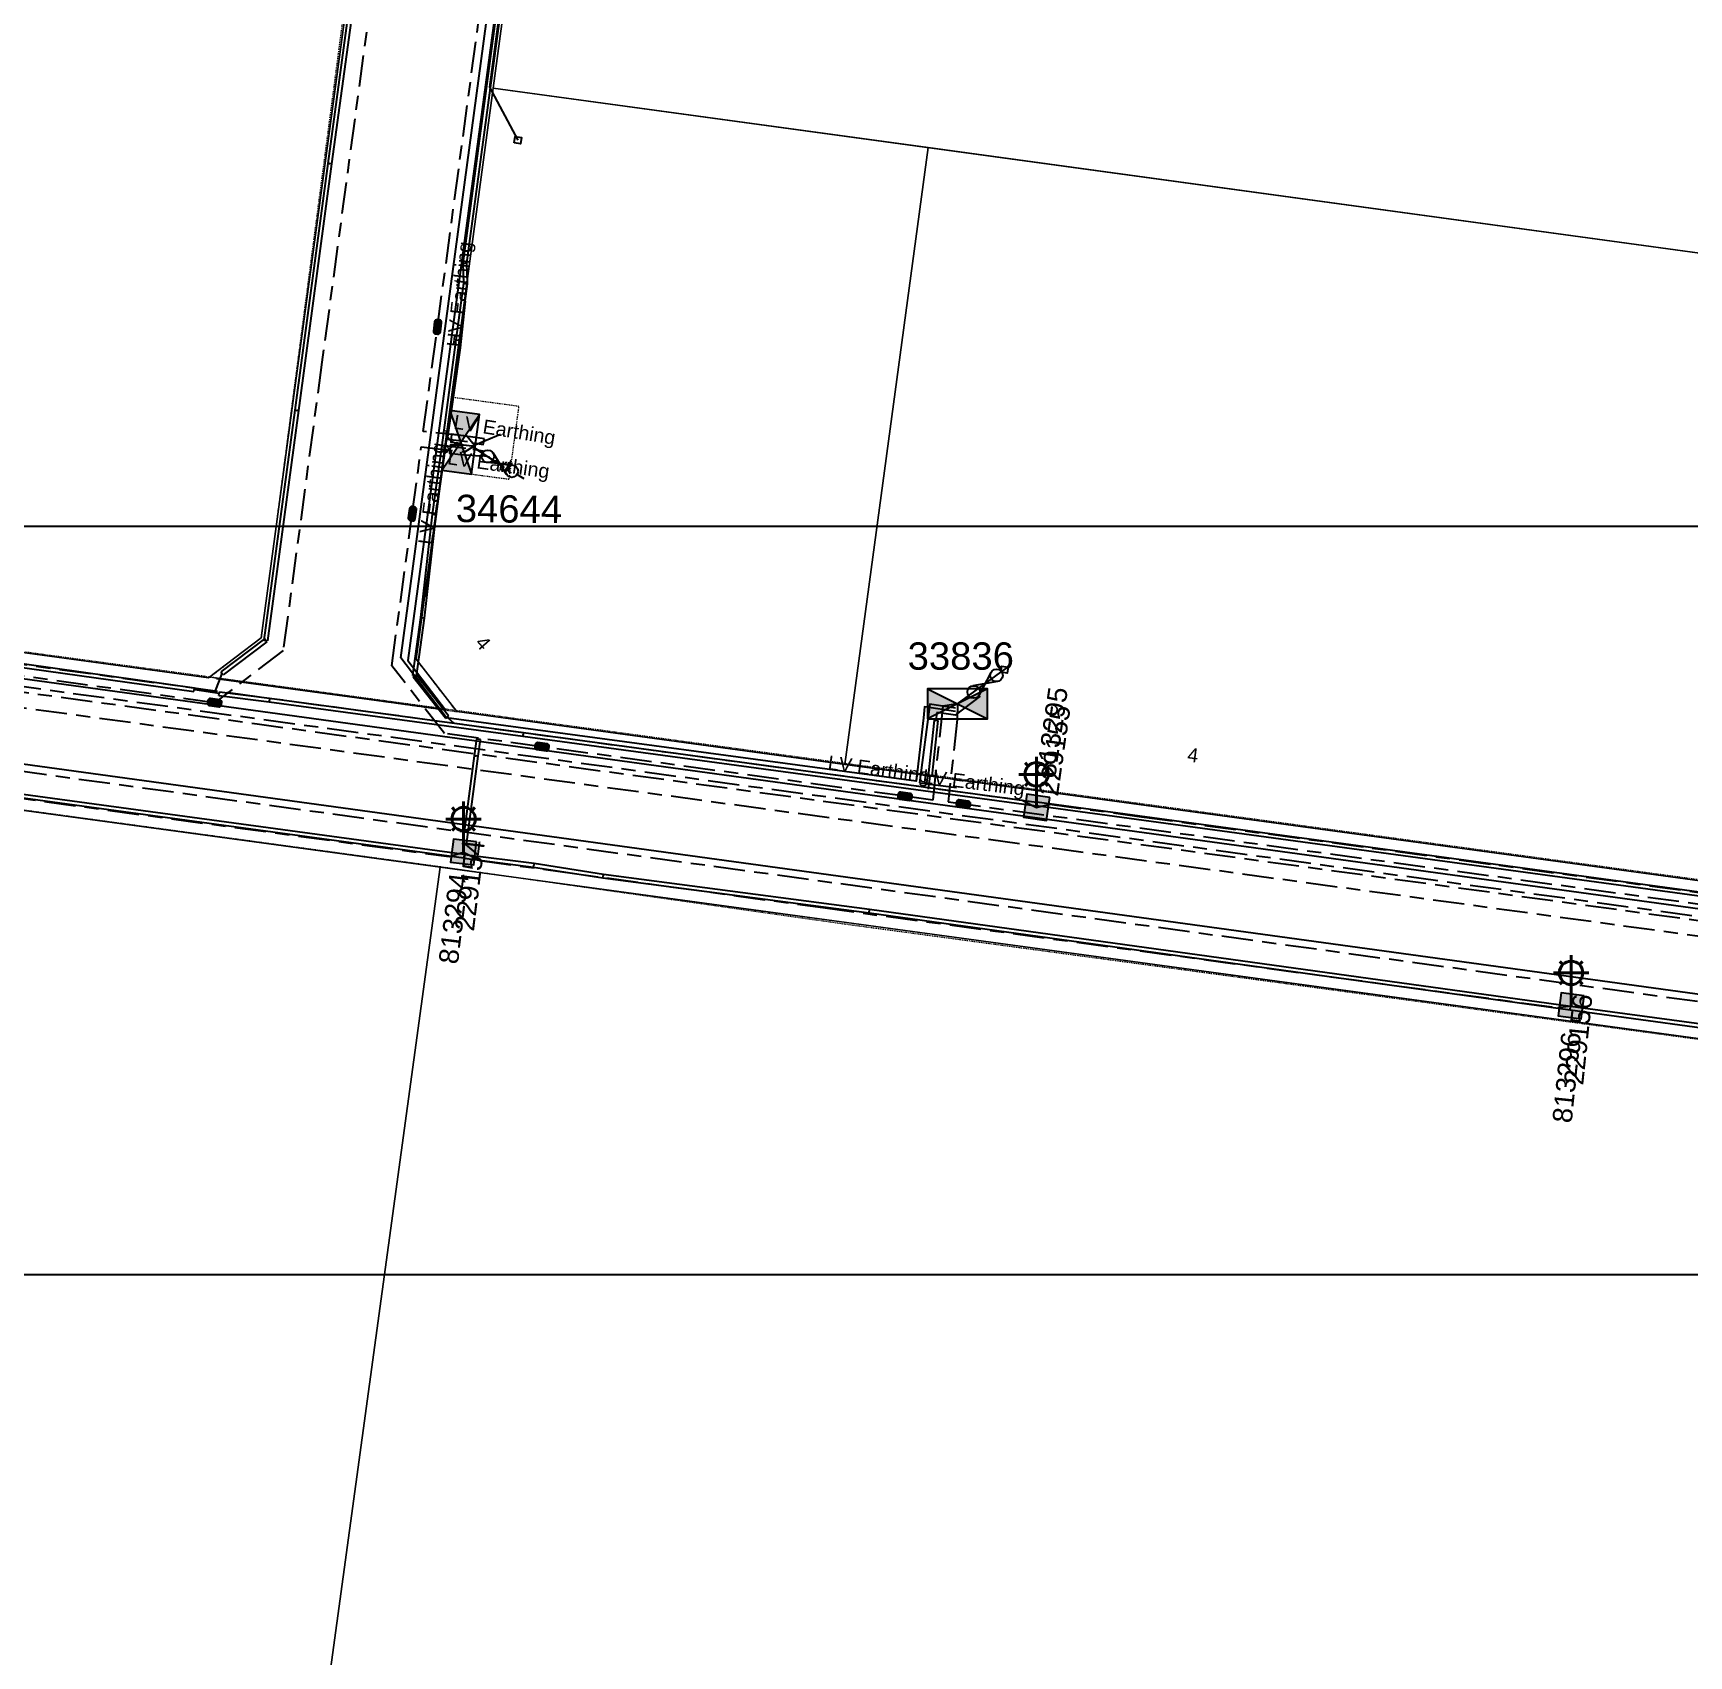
# Model space of a CAD drawing. Header units: metres. Extents: x 302931 to 308644, y 6253878 to 6257414.
# Drawn here: x 307536.4 to 307748.2, y 6255497.4 to 6255705 of the extents above; entities that cross this region are included whole.
import ezdxf
from ezdxf.enums import TextEntityAlignment as Align

# ---------------------------------------------------------------- set-up
doc = ezdxf.new("R2010")
doc.units = ezdxf.units.M
for name, pattern in [('Cable Exist UG', [8.2, 4, -1.2, 1.8, -1.2]), ('HIDDEN', [0.375, 0.25, -0.125]), ('HIDDEN2', [0.1875, 0.125, -0.0625])]:
    doc.linetypes.add(name, pattern=pattern)
doc.layers.get('0').update_dxf_attribs({"color": 6})
for name, color, linetype in [('_User EARTHING', 7, 'Continuous'), ('_User Miscellaneous3', 7, 'Continuous'), ('Duct_SP_EXT', 7, 'Continuous'), ('Equip_HV_EXT', 7, 'Continuous'), ('Equip_LV_EXT', 7, 'Continuous'), ('Equip_SP_SL_EXT', 7, 'Continuous'), ('Mains_HV_EXT', 7, 'Continuous'), ('Mains_HV_MOD', 3, 'Continuous'), ('Mains_SL_EXT', 7, 'Continuous'), ('Mains_TR_EXT', 7, 'Continuous'), ('Services_SP_EXT', 7, 'Continuous'), ('Sub_SP_EXT', 7, 'Continuous'), ('SupportsUG_SP_LV_SL_EXT', 7, 'Continuous'), ('Trench_SP_EXT', 7, 'Continuous')]:
    doc.layers.add(name, color=color, linetype=linetype)
doc.layers.add('Cadastre Land Parcels_SP_EXT', color=9, linetype='Continuous', lineweight=5)
doc.layers.add('Cadastre Other Property_SP_EXT', color=9, linetype='HIDDEN', lineweight=5)
doc.styles.add('COLUMN_LABEL', font='arial.ttf')
doc.styles.add('iecARIAL', font='arial.ttf', dxfattribs={"height": 2})
doc.styles.add('POLE_LABEL', font='arial.ttf')
doc.styles.get("Standard").update_dxf_attribs({"font": 'arial.ttf'})
doc.linetypes.add('Cable E UG', pattern='A,6,-0.5,["E",Standard,S=1.7,R=0,X=0.5,Y=-1],-2.9', length=9.4)
doc.linetypes.add('Cable P UG', pattern='A,6,-0.5,["P",Standard,S=1.7,R=0,X=0.5,Y=-1],-2.9', length=9.4)
picture_1 = doc.add_image_def('image4.jpg', size_in_pixel=(5529, 1283))

# ---------------------------------------------------------------- blocks, each defined once
blk = doc.blocks.new('SUB_PADMOUNT_EXT')
for points in [[(0, 0), (-3.84, 1.92), (-3.84, -1.92)], [(0, 0), (3.84, 1.92), (3.84, -1.92)]]:
    blk.add_hatch(color=256).paths.add_polyline_path(points)
for p, q in [((3.84, 1.92), (-3.84, -1.92)), ((-3.84, 1.92), (3.84, -1.92))]:
    blk.add_line(p, q)
blk.add_lwpolyline([(-3.84, -1.92), (3.84, -1.92), (3.84, 1.92), (-3.84, 1.92)], close=True)
for tag, height, flags, p in [('ASSET_NUM', 3.5, 8, (2, 2)), ('STREET_CODE', 0.2, 9, (1.5, 0)), ('CONSTRUCTED_VOLTAGE', 0.2, 9, (1.5, -0.2)), ('OPERATING_VOLTAGE', 0.2, 9, (1.5, -0.6)), ('ORIENTATION', 0.2, 9, (1.5, -0.8)), ('OWNED_BY', 0.2, 9, (1.5, -1)), ('OPERATED_BY', 0.2, 9, (1.5, -1.2)), ('SECONDARY_VOLTAGE', 0.2, 9, (1.5, -1.6)), ('STATE', 0.2, 9, (1.5, -1.8)), ('SUBSTATION_TYPE', 0.2, 9, (1.5, -2.2)), ('NO_PHASES', 0.2, 9, (1.5, -0.4)), ('MAINTAINED_BY', 0.2, 9, (1.5, -1.4)), ('PARENT', 0.2, 9, (1.5, -2)), ('STREETNAME', 0.2, 9, (1.5, -3)), ('SUBURB', 0.2, 9, (1.5, -3.2)), ('Z', 0.2, 1, (1.5, -3.6)), ('USAGE', 0.2, 9, (1.5, -2.4)), ('LEGEND', 0.2, 9, (1.5, -2.6)), ('LOCATION', 0.2, 9, (1.5, -2.8)), ('NOTES', 0.2, 9, (1.5, -3.4))]:
    blk.add_attdef(tag, text='', height=height, dxfattribs=dict(flags=flags)).set_placement(p, align=Align.MIDDLE_LEFT)
blk = doc.blocks.new('COLUMN_EXT')
blk.add_hatch(color=256).paths.add_polyline_path([(-1.49, 1.48), (-1.49, -1.49), (1.48, -1.49), (1.48, 1.48)])
blk.add_lwpolyline([(-1.49, -1.49), (1.48, -1.49), (1.48, 1.48), (-1.49, 1.48)], close=True)
for tag, height, style, flags, p in [('ASSET_NUM', 2.5, 'COLUMN_LABEL', 8, (2, 2)), ('STRUCTURE_PLANT_NUMBER', 0.2, 'POLE_LABEL', 9, (1.81, 0.03)), ('STREET_CODE', 0.2, 'COLUMN_LABEL', 9, (1.81, -0.2))]:
    blk.add_attdef(tag, text='', height=height, dxfattribs=dict(style=style, flags=flags)).set_placement(p, align=Align.MIDDLE_LEFT)
at = {"flags": 9}
for tag, p in [('COLUMN_TYPE', (1.81, -0.4)), ('OWNED_BY', (1.81, -0.6)), ('STATE', (1.81, -0.8)), ('USAGE', (1.81, -1)), ('STREETNAME', (1.81, -1.6)), ('SUBURB', (1.81, -1.8)), ('LEGEND', (1.81, -1.2)), ('LOCATION', (1.81, -1.4)), ('NOTES', (1.81, -2))]:
    blk.add_attdef(tag, text='', height=0.2, dxfattribs=at).set_placement(p, align=Align.MIDDLE_LEFT)
at = {"flags": 1}
blk.add_attdef('Z', (1.81, -2.35), '', height=0.2, dxfattribs=at)
blk = doc.blocks.new('SL_LANTERN_EXT')
at = {"lineweight": 40}
for p, q in [((0, 1.97), (0, 6.47)), ((-1.46, 5.68), (-1.06, 5.28)), ((1.46, 5.68), (1.06, 5.28)), ((-2.25, 4.22), (2.25, 4.22)), ((-1.46, 2.76), (-1.06, 3.16)), ((0, 0), (0, 2.72)), ((1.46, 2.76), (1.06, 3.16))]:
    blk.add_line(p, q, dxfattribs=at)
blk.add_circle((0, 4.22), 1.5, dxfattribs=at)
at = {"style": 'iecARIAL', "flags": 8}
blk.add_attdef('ASSET_NUM', (1.5, 1.5), '', height=2.5, dxfattribs=at)
for tag, p, height, flags in [('OPERATING_VOLTAGE', (0.98, -1.65), 0.2, 9), ('ORIENTATION', (0.98, -1.85), 0.2, 9), ('OWNED_BY', (0.98, -2.05), 0.2, 9), ('STATE', (0.98, -2.25), 0.2, 9), ('CONSTRUCTED_VOLTAGE', (0.98, -0.65), 0.2, 9), ('CONTROL_TYPE', (0.98, -0.85), 0.2, 9), ('LANTERN_PURPOSE', (0.98, -1.05), 0.2, 9), ('LANTERN_TYPE', (0.98, -1.25), 0.2, 9), ('NO_PHASES', (0.98, -1.45), 0.2, 9), ('LNUMBER', (2.18, -3.25), 2.5, 8), ('USAGE', (0.98, -2.45), 0.2, 9), ('CEXIST', (0.98, -2.65), 0.2, 9), ('CNEW', (0.98, -2.85), 0.2, 9), ('CNUMBER', (0.98, -3.05), 0.2, 9), ('CREMOVE', (0.98, -3.25), 0.2, 9), ('CREPLACE', (0.98, -3.45), 0.2, 9), ('LKINGHEIGHT', (0.98, -3.65), 0.2, 9), ('LBRACKET', (0.98, -3.85), 0.2, 9), ('LBRACKETVOCAB', (0.98, -4.05), 0.2, 9), ('LCATEGORY', (0.98, -4.25), 0.2, 9), ('LCHARGE1', (0.98, -4.45), 0.2, 9), ('LCHARGE1PERCENT', (0.98, -4.65), 0.2, 9), ('LCHARGE2', (0.98, -4.85), 0.2, 9), ('LCHARGE2PERCENT', (0.98, -5.05), 0.2, 9), ('LCHARGE3', (0.98, -5.25), 0.2, 9), ('LCHARGE3PERCENT', (0.98, -5.45), 0.2, 9), ('LEXIST', (0.98, -5.65), 0.2, 9), ('LLAMP', (0.98, -5.85), 0.2, 9), ('LLAMPVOCAB', (0.98, -6.05), 0.2, 9), ('LMAST', (0.98, -6.25), 0.2, 9), ('LMASTVOCAB', (0.98, -6.45), 0.2, 9), ('LNEW', (0.98, -6.65), 0.2, 9), ('LANTNUMBER', (0.98, -6.85), 0.2, 9), ('LOUTREACH', (0.98, -7.25), 0.2, 9), ('LOUTREACHVOCAB', (0.98, -7.45), 0.2, 9), ('LRATECODE', (0.98, -7.65), 0.2, 9), ('LREMOVE', (0.98, -7.85), 0.2, 9), ('LREPLACE', (0.98, -8.05), 0.2, 9), ('LTYPE', (0.98, -8.25), 0.2, 9), ('LTYPEVOCAB', (0.98, -8.45), 0.2, 9), ('LEGEND', (0.98, -8.65), 0.2, 9), ('STREETNAME', (0.98, -9.25), 0.2, 9), ('SUBURB', (0.98, -9.45), 0.2, 1), ('LOCATION', (0.98, -8.85), 0.2, 9), ('NOTES', (0.98, -9.05), 0.2, 9)]:
    blk.add_attdef(tag, p, '', height=height, dxfattribs=dict(flags=flags))
blk = doc.blocks.new('CCP_EXT')
at = {"flags": 9}
for tag, p in [('STATE', (0, -1.8)), ('NOTES', (0, -2))]:
    blk.add_attdef(tag, text='', height=0.2, dxfattribs=at).set_placement(p, align=Align.MIDDLE_LEFT)
blk.add_wipeout([(0, 0.57), (0.57, 0), (0, -0.57), (-0.57, 0)])
blk.add_lwpolyline([(-0.57, 0), (0, 0.57), (0.57, 0), (0, -0.57), (-0.57, 0)])
at = {"flags": 1}
blk.add_attdef('Z', (0, 0), '', height=0.2, dxfattribs=at)
at = {"flags": 9}
for tag, p in [('CCP_TYPE', (0, 0)), ('CONSTRUCTED_VOLTAGE', (0, -0.2)), ('OPERATING_VOLTAGE', (0, -0.6)), ('ORIENTATION', (0, -0.8)), ('OWNED_BY', (0, -1)), ('NO_PHASES', (0, -0.4)), ('USAGE', (0, -1.2)), ('LEGEND', (0, -1.4)), ('LIFE_SUPPORT', (0, -1.6))]:
    blk.add_attdef(tag, text='', height=0.2, dxfattribs=at).set_placement(p, align=Align.MIDDLE_LEFT)
blk = doc.blocks.new('HV_STJ_EXT')
h = blk.add_hatch(color=256)
edge = h.paths.add_edge_path()
edge.add_ellipse((-0.59, 0.13), major_axis=(0.226, 0.226), ratio=1, start_angle=45, end_angle=135)
edge.add_line((-0.91, 0.13), (-0.91, -0.13))
edge.add_ellipse((-0.59, -0.13), major_axis=(0.226, 0.226), ratio=1, start_angle=135, end_angle=225)
edge.add_line((-0.59, -0.45), (0.59, -0.45))
edge.add_ellipse((0.59, -0.13), major_axis=(-0.226, 0.226), ratio=1, start_angle=135, end_angle=225)
edge.add_line((0.91, -0.13), (0.91, 0.13))
edge.add_ellipse((0.59, 0.13), major_axis=(-0.226, 0.226), ratio=1, start_angle=225, end_angle=315)
edge.add_line((0.59, 0.45), (-0.59, 0.45))
blk.add_lwpolyline([(-0.91, 0.13), (-0.91, -0.13, 0.414214), (-0.59, -0.45), (0.59, -0.45, 0.414214), (0.91, -0.13), (0.91, 0.13, 0.414214), (0.59, 0.45), (-0.59, 0.45, 0.414214)], format="xyb", close=True)
for tag, flags, p in [('ORIENTATION', 9, (1.5, 0)), ('Z', 1, (1.5, -0.8)), ('USAGE', 9, (1.5, -0.2)), ('LEGEND', 9, (1.5, -0.4)), ('NOTES', 9, (1.5, -0.6))]:
    blk.add_attdef(tag, text='', height=0.2, dxfattribs=dict(flags=flags)).set_placement(p, align=Align.MIDDLE_LEFT)
blk = doc.blocks.new('LV_UG_DFUSE_CLOSED_EXT')
for points in [[(1, 0), (0, 0)], [(5.04, 0.73), (2.16, -0.72)], [(5.05, -0.71), (2.16, 0.72)], [(6.2, 0.01), (7.2, 0.01)]]:
    blk.add_lwpolyline(points)
for centre in [(1.8, 0), (5.4, 0.01)]:
    blk.add_circle(centre, 0.8)
at = {"flags": 9}
for tag, p in [('ACTUAL_STATUS', (0, 0)), ('CONSTRUCTED_VOLTAGE', (0, -0.2)), ('OPERATING_VOLTAGE', (0, -0.6)), ('ORIENTATION', (0, -0.8)), ('STATE', (0, -1)), ('SWITCH_TYPE', (0, -1.2)), ('NO_PHASES', (0, -0.4)), ('USAGE', (0, -1.4)), ('NOTES', (0, -1.6))]:
    blk.add_attdef(tag, text='', height=0.2, dxfattribs=at).set_placement(p, align=Align.MIDDLE_LEFT)
at = {"flags": 1}
blk.add_attdef('Z', (0, 0), '', height=0.2, dxfattribs=at)

msp = doc.modelspace()

# ---------------------------------------------------------------- linework, layer by layer
at = {"layer": '_User EARTHING', "linetype": 'Cable E UG'}
for points in [[(307591.73, 6255651.88), (307589.08, 6255652.22), (307586.84, 6255635.13)], [(307586.84, 6255635.13), (307586.49, 6255632.9)], [(307589.12, 6255618.46), (307559.82, 6255622.41)], [(307654.38, 6255618.69), (307651.1, 6255619.18), (307649.79, 6255609.13)], [(307649.79, 6255609.13), (307654.5, 6255608.54)]]:
    msp.add_lwpolyline(points, dxfattribs=at)
at = {"layer": 'Cadastre Land Parcels_SP_EXT', "linetype": 'Continuous'}
for points in [[(307416.05, 6255642), (307558.8, 6255622.56), (307565.55, 6255627.66), (307565.55, 6255627.66), (307582.38, 6255752.68), (307389.98, 6255779.03)], [(307764.67, 6255594.52), (307590.56, 6255618.23), (307585.39, 6255624.92), (307585.39, 6255624.92), (307595.23, 6255698.01), (307605.12, 6255771.47)], [(307605.12, 6255771.47), (307595.23, 6255698.01), (307775.44, 6255673.33)], [(307582.38, 6255752.68), (307565.55, 6255627.66), (307558.8, 6255622.56), (307416.05, 6255642)], [(307348.19, 6255471.6), (307578.55, 6255440.19), (307580.92, 6255457.58), (307580.92, 6255457.58), (307569.42, 6255459.15), (307588.46, 6255598.32), (307413.33, 6255622.18)], [(307413.33, 6255622.18), (307588.46, 6255598.32), (307860.85, 6255561.21)], [(307860.85, 6255561.21), (307588.46, 6255598.32), (307569.42, 6255459.15)]]:
    msp.add_lwpolyline(points, dxfattribs=at)
for points in [[(307650.89, 6255690.39), (307595.23, 6255698.01), (307585.39, 6255624.92), (307590.56, 6255618.23), (307640.22, 6255611.47), (307650.89, 6255690.39)], [(307775.44, 6255673.33), (307650.89, 6255690.39), (307640.22, 6255611.47), (307764.67, 6255594.52), (307775.44, 6255673.33)]]:
    msp.add_lwpolyline(points, close=True, dxfattribs=at)
at = {"layer": 'Cadastre Other Property_SP_EXT', "linetype": 'HIDDEN2'}
msp.add_lwpolyline([(307457.83, 6255616.18), (307588.39, 6255598.41), (307640.23, 6255591.06), (307858.42, 6255561.61), (307863.31, 6255560.77), (307863.31, 6255560.77, -0.449073), (307872.58, 6255540.12), (307872.58, 6255540.12), (307865.34, 6255526.6), (307837.66, 6255474.65), (307811.9, 6255426.32), (307778.44, 6255350.64), (307762.34, 6255315.5), (307762.34, 6255315.5, -0.021425), (307743.66, 6255277.28), (307743.66, 6255277.28), (307738.53, 6255268.49), (307738.53, 6255268.49, -0.398404), (307719.06, 6255259.1), (307719.06, 6255259.1), (307533.56, 6255284.42)], format="xyb", dxfattribs=at)
at = {"layer": 'Duct_SP_EXT'}
for p, q in [((307583.35, 6255756.72), (307574.09, 6255688.37)), ((307583.88, 6255757.09), (307574.56, 6255688.31)), ((307574.09, 6255688.37), (307569.83, 6255656.8)), ((307574.56, 6255688.31), (307570.31, 6255656.74)), ((307574.09, 6255688.37), (307574.32, 6255688.34)), ((307574.56, 6255688.31), (307574.32, 6255688.34)), ((307591.46, 6255673), (307591.37, 6255675.62)), ((307591.37, 6255675.62), (307591.61, 6255675.61)), ((307591.85, 6255675.6), (307591.61, 6255675.61)), ((307591.93, 6255673.01), (307591.85, 6255675.6)), ((307590.49, 6255665.8), (307591.46, 6255673.04)), ((307590.96, 6255665.74), (307591.93, 6255672.97)), ((307591.46, 6255673.04), (307591.69, 6255673.01)), ((307591.46, 6255673), (307591.69, 6255673.01)), ((307591.93, 6255672.97), (307591.69, 6255673.01)), ((307591.93, 6255673.01), (307591.69, 6255673.01)), ((307588.68, 6255652.32), (307590.49, 6255665.8)), ((307589.16, 6255652.25), (307590.96, 6255665.74)), ((307590.49, 6255665.8), (307590.73, 6255665.77)), ((307590.49, 6255665.8), (307590.73, 6255665.77)), ((307590.96, 6255665.74), (307590.73, 6255665.77)), ((307590.96, 6255665.74), (307590.73, 6255665.77)), ((307569.83, 6255656.8), (307565.87, 6255627.36)), ((307570.31, 6255656.74), (307566.35, 6255627.3)), ((307569.83, 6255656.8), (307570.07, 6255656.77)), ((307570.31, 6255656.74), (307570.07, 6255656.77)), ((307587.45, 6255643.47), (307588.68, 6255652.32)), ((307587.93, 6255643.41), (307589.16, 6255652.25)), ((307588.68, 6255652.32), (307588.92, 6255652.28)), ((307588.68, 6255652.32), (307588.92, 6255652.28)), ((307589.16, 6255652.25), (307588.92, 6255652.28)), ((307589.16, 6255652.25), (307588.92, 6255652.28)), ((307585.95, 6255630.26), (307587.45, 6255643.47)), ((307586.42, 6255630.2), (307587.93, 6255643.41)), ((307587.45, 6255643.47), (307587.69, 6255643.44)), ((307587.93, 6255643.41), (307587.69, 6255643.44)), ((307584.95, 6255622.84), (307585.95, 6255630.26)), ((307585.43, 6255622.78), (307586.42, 6255630.2)), ((307585.95, 6255630.26), (307586.18, 6255630.23)), ((307585.95, 6255630.26), (307586.18, 6255630.23)), ((307586.42, 6255630.2), (307586.18, 6255630.23)), ((307586.42, 6255630.2), (307586.18, 6255630.23)), ((307565.96, 6255627.52), (307560.38, 6255623.3)), ((307566.25, 6255627.14), (307560.67, 6255622.92)), ((307565.87, 6255627.36), (307566.11, 6255627.33)), ((307565.96, 6255627.52), (307566.11, 6255627.33)), ((307566.25, 6255627.14), (307566.11, 6255627.33)), ((307566.35, 6255627.3), (307566.11, 6255627.33)), ((307529.93, 6255625.08), (307557.02, 6255621.28)), ((307529.86, 6255624.6), (307556.95, 6255620.81)), ((307560.38, 6255623.3), (307560.52, 6255623.11)), ((307560.67, 6255622.92), (307560.52, 6255623.11)), ((307584.95, 6255622.84), (307585.19, 6255622.81)), ((307585.01, 6255622.64), (307585.2, 6255622.79)), ((307589.14, 6255617.38), (307585.01, 6255622.64)), ((307585.43, 6255622.78), (307585.19, 6255622.81)), ((307585.39, 6255622.94), (307585.2, 6255622.79)), ((307589.51, 6255617.68), (307585.39, 6255622.94)), ((307556.95, 6255620.81), (307556.99, 6255621.04)), ((307557.02, 6255621.28), (307556.99, 6255621.04)), ((307560.14, 6255620.31), (307560.17, 6255620.54)), ((307560.2, 6255620.78), (307560.17, 6255620.54)), ((307560.2, 6255620.78), (307566.63, 6255619.94)), ((307560.14, 6255620.31), (307566.56, 6255619.46)), ((307566.56, 6255619.46), (307566.59, 6255619.7)), ((307566.56, 6255619.46), (307599.04, 6255615.07)), ((307566.63, 6255619.94), (307566.59, 6255619.7)), ((307566.63, 6255619.94), (307599.1, 6255615.54)), ((307462.62, 6255617.03), (307591.47, 6255599.51)), ((307462.68, 6255617.5), (307591.53, 6255599.99)), ((307589.14, 6255617.38), (307589.33, 6255617.53)), ((307589.51, 6255617.68), (307589.33, 6255617.53)), ((307651.65, 6255617.14), (307650.87, 6255610.03)), ((307652.12, 6255617.08), (307651.34, 6255609.98)), ((307651.65, 6255617.14), (307651.88, 6255617.11)), ((307652.12, 6255617.08), (307651.88, 6255617.11)), ((307592.84, 6255612.58), (307593.12, 6255614.75)), ((307593.12, 6255614.75), (307593.36, 6255614.72)), ((307593.31, 6255612.52), (307593.6, 6255614.68)), ((307593.6, 6255614.68), (307593.36, 6255614.72)), ((307599.04, 6255615.07), (307599.07, 6255615.3)), ((307599.04, 6255615.07), (307599.07, 6255615.3)), ((307599.04, 6255615.07), (307664.68, 6255606.18)), ((307599.1, 6255615.54), (307599.07, 6255615.3)), ((307599.1, 6255615.54), (307599.07, 6255615.3)), ((307599.1, 6255615.54), (307664.74, 6255606.66)), ((307591.33, 6255601.29), (307592.84, 6255612.58)), ((307591.81, 6255601.23), (307593.31, 6255612.52)), ((307592.84, 6255612.58), (307593.07, 6255612.55)), ((307593.31, 6255612.52), (307593.07, 6255612.55)), ((307650.87, 6255610.03), (307651.11, 6255610)), ((307651.34, 6255609.98), (307651.11, 6255610)), ((307664.68, 6255606.18), (307664.71, 6255606.42)), ((307664.69, 6255606.18), (307664.73, 6255606.41)), ((307817.98, 6255585.3), (307664.69, 6255606.18)), ((307664.74, 6255606.66), (307664.71, 6255606.42)), ((307664.76, 6255606.65), (307664.73, 6255606.41)), ((307818.04, 6255585.78), (307664.76, 6255606.65)), ((307591.33, 6255601.29), (307591.57, 6255601.26)), ((307591.47, 6255599.51), (307591.5, 6255599.75)), ((307591.53, 6255599.99), (307591.5, 6255599.75)), ((307591.51, 6255599.49), (307591.54, 6255599.73)), ((307591.51, 6255599.49), (307600.4, 6255598.34)), ((307591.57, 6255599.96), (307591.54, 6255599.73)), ((307591.81, 6255601.23), (307591.57, 6255601.26)), ((307591.57, 6255599.96), (307600.47, 6255598.82)), ((307600.4, 6255598.34), (307600.43, 6255598.58)), ((307600.4, 6255598.34), (307609.26, 6255596.98)), ((307600.47, 6255598.82), (307600.43, 6255598.58)), ((307600.47, 6255598.82), (307609.33, 6255597.45)), ((307609.26, 6255596.98), (307609.29, 6255597.21)), ((307609.26, 6255596.98), (307609.29, 6255597.21)), ((307609.33, 6255597.45), (307609.29, 6255597.21)), ((307609.33, 6255597.45), (307609.29, 6255597.21)), ((307609.33, 6255597.45), (307609.33, 6255597.45)), ((307609.33, 6255597.45), (307643.37, 6255592.95)), ((307609.26, 6255596.98), (307609.26, 6255596.98)), ((307609.26, 6255596.98), (307643.31, 6255592.47)), ((307643.37, 6255592.95), (307643.34, 6255592.71)), ((307643.37, 6255592.95), (307733.07, 6255580.53)), ((307643.31, 6255592.47), (307643.34, 6255592.71)), ((307643.31, 6255592.47), (307733, 6255580.06)), ((307733, 6255580.06), (307733.03, 6255580.29)), ((307733, 6255580.06), (307733.03, 6255580.29)), ((307733.07, 6255580.53), (307733.03, 6255580.29)), ((307733.07, 6255580.53), (307733.03, 6255580.29)), ((307733.07, 6255580.53), (307808.87, 6255570.29)), ((307733, 6255580.06), (307808.81, 6255569.81))]:
    msp.add_line(p, q, dxfattribs=at)
at = {"layer": 'Mains_HV_EXT', "linetype": 'Cable Exist UG'}
msp.add_lwpolyline([(307565.63, 6255768.75), (307565.64, 6255766.8), (307570.8, 6255766.5), (307574.04, 6255766.68), (307575.2, 6255764.87), (307575.2, 6255764.87, 0.127759), (307581.04, 6255760.21), (307581.04, 6255760.21), (307586.16, 6255758.6), (307585.5, 6255753.34), (307584.15, 6255743), (307584.09, 6255742.81), (307573.32, 6255662.94), (307568.36, 6255626.04), (307559.59, 6255619.37)], format="xyb", dxfattribs=at)
at = {"layer": 'Mains_HV_EXT', "linetype": 'Cable E UG'}
for points in [[(307591.06, 6255664.79), (307591.69, 6255670.75)], [(307591.94, 6255652.75), (307589.38, 6255653.04), (307591.06, 6255664.79)], [(307591.14, 6255652.23), (307589.75, 6255652.35), (307589.66, 6255651.3), (307591.03, 6255651.14)], [(307594.1, 6255653.14), (307589.91, 6255653.74), (307589.8, 6255652.71), (307591.16, 6255652.59)], [(307592.73, 6255652.61), (307593.94, 6255652.42), (307594.1, 6255653.14)], [(307591.03, 6255651.14), (307592.52, 6255651.03), (307593.84, 6255650.89), (307593.93, 6255651.56), (307592.62, 6255651.75)]]:
    msp.add_lwpolyline(points, dxfattribs=at)
at = {"layer": 'Mains_HV_EXT', "linetype": 'Cable Exist UG'}
for points in [[(307592.83, 6255652.26), (307591.85, 6255653.47), (307586.29, 6255654.06), (307588.1, 6255667.45)], [(307584.88, 6255643.55), (307586.03, 6255652.09), (307591.61, 6255651.48), (307592.74, 6255652.2)], [(307601.47, 6255613.73), (307588.98, 6255615.43), (307582.26, 6255624.08), (307584.88, 6255643.55)], [(307559.59, 6255619.37), (307510.92, 6255626.11)], [(307654.65, 6255619.24), (307652.76, 6255618.92), (307651.46, 6255606.91), (307651.46, 6255606.91), (307647.89, 6255607.4)], [(307654.65, 6255619.24), (307654.59, 6255617.23), (307654.59, 6255617.23), (307653.45, 6255606.69), (307655.38, 6255606.41)], [(307647.97, 6255607.39), (307601.52, 6255613.72)], [(307811.93, 6255585.06), (307655.4, 6255606.38)]]:
    msp.add_lwpolyline(points, dxfattribs=at)
at = {"layer": 'Mains_SL_EXT', "linetype": 'Cable Exist UG'}
msp.add_lwpolyline([(307462.63, 6255617.55), (307463.97, 6255616.82), (307463.97, 6255616.82), (307470.11, 6255615.96), (307470.11, 6255615.96, 0.006306), (307472.81, 6255615.58), (307472.81, 6255615.58), (307589.58, 6255599.68), (307591.44, 6255600.26)], format="xyb", dxfattribs=at)
for points in [[(307664.74, 6255605.98), (307666.46, 6255606.39), (307666.46, 6255606.39), (307678.17, 6255604.78), (307815.88, 6255586.08), (307817.9, 6255585.39)], [(307591.44, 6255600.26), (307593.54, 6255599.18), (307593.54, 6255599.18), (307637.39, 6255593.15), (307731.42, 6255580.35), (307733.14, 6255580.58)]]:
    msp.add_lwpolyline(points, dxfattribs=at)
at = {"layer": 'Trench_SP_EXT', "linetype": 'Cable Exist UG'}
for points in [[(307592.48, 6255652.2), (307591.42, 6255652.32), (307591.42, 6255652.32, 0.348312), (307588.88, 6255650.93), (307588.88, 6255650.93), (307588.79, 6255650.73)], [(307592.48, 6255652.2), (307590.75, 6255652.42), (307590.75, 6255652.42, -0.348063), (307589.19, 6255654.22), (307589.19, 6255654.22), (307589.18, 6255654.24)]]:
    msp.add_lwpolyline(points, format="xyb", dxfattribs=at)
for points in [[(307592.48, 6255652.2), (307596.33, 6255653.78)], [(307560.52, 6255623.11), (307559.56, 6255620.68)], [(307557.05, 6255621.05), (307560.18, 6255620.59)], [(307654.36, 6255617.79), (307657.63, 6255620.25)], [(307589.33, 6255617.53), (307590.2, 6255616.75)], [(307654.36, 6255617.79), (307651.98, 6255618.12), (307651.88, 6255617.11)], [(307651.08, 6255609.99), (307650.88, 6255608.29)]]:
    msp.add_lwpolyline(points, dxfattribs=at)

# ---------------------------------------------------------------- block references
at = {"layer": 'Equip_HV_EXT'}
for p, rotation in [((307588.1, 6255667.45), 82.33928813478164), ((307584.88, 6255643.55), 82.33928813478164), ((307559.59, 6255619.37), 352.2274439142232), ((307601.47, 6255613.73), 352.243203396632), ((307647.92, 6255607.4), 351.9348652429273), ((307655.37, 6255606.41), 172.2432060897758)]:
    msp.add_blockref('HV_STJ_EXT', p, dxfattribs=dict(at, rotation=rotation))
at = {"layer": 'Equip_SP_SL_EXT'}
ref = msp.add_blockref('SL_LANTERN_EXT', (307664.74, 6255605.98), dxfattribs=at)
ref.add_attrib('ASSET_NUM', '229155', dxfattribs={"layer": '0', "height": 2.5, "rotation": 81.9521, "style": 'iecARIAL'}).set_placement((307666.24, 6255607.48), align=Align.MIDDLE_LEFT)
ref = msp.add_blockref('SL_LANTERN_EXT', (307591.44, 6255600.26), dxfattribs=at)
ref.add_attrib('ASSET_NUM', '229154', dxfattribs={"layer": '0', "height": 2.5, "rotation": 82.9852, "style": 'iecARIAL'}).set_placement((307592.94, 6255601.76), align=Align.MIDDLE_RIGHT)
ref = msp.add_blockref('SL_LANTERN_EXT', (307733.14, 6255580.58), dxfattribs=at)
ref.add_attrib('ASSET_NUM', '229156', dxfattribs={"layer": '0', "height": 2.5, "rotation": 84.0552, "style": 'iecARIAL'}).set_placement((307734.64, 6255582.08), align=Align.MIDDLE_RIGHT)
at = {"layer": 'Sub_SP_EXT'}
ref = msp.add_blockref('SUB_PADMOUNT_EXT', (307591.07, 6255652.68), dxfattribs=dict(at, rotation=82.33572184980513))
ref.add_attrib('ASSET_NUM', '34644', dxfattribs={"layer": '0', "height": 3.5, "rotation": 359.3357}).set_placement((307590.45, 6255644.24), align=Align.MIDDLE_LEFT)
ref = msp.add_blockref('SUB_PADMOUNT_EXT', (307654.65, 6255619.24), dxfattribs=at)
ref.add_attrib('ASSET_NUM', '33836', dxfattribs={"layer": '0', "height": 3.5}).set_placement((307655.05, 6255622.54), align=Align.BOTTOM_CENTER)
at = {"layer": 'SupportsUG_SP_LV_SL_EXT'}
ref = msp.add_blockref('COLUMN_EXT', (307664.74, 6255605.98), dxfattribs=dict(at, rotation=171.9520958375192))
ref.add_attrib('ASSET_NUM', '813295', dxfattribs={"layer": '0', "height": 2.5, "rotation": 81.9521, "style": 'COLUMN_LABEL'}).set_placement((307664.66, 6255609.98), align=Align.TOP_LEFT)
ref = msp.add_blockref('COLUMN_EXT', (307591.44, 6255600.26), dxfattribs=dict(at, rotation=172.8127121550264))
ref.add_attrib('ASSET_NUM', '813294', dxfattribs={"layer": '0', "height": 2.5, "rotation": 82.9852, "style": 'COLUMN_LABEL'}).set_placement((307589.65, 6255597.69), align=Align.TOP_RIGHT)
ref = msp.add_blockref('COLUMN_EXT', (307733.14, 6255580.58), dxfattribs=dict(at, rotation=172.4315447620719))
ref.add_attrib('ASSET_NUM', '813296', dxfattribs={"layer": '0', "height": 2.5, "rotation": 84.0552, "style": 'COLUMN_LABEL'}).set_placement((307731.92, 6255577.35), align=Align.TOP_RIGHT)

# ---------------------------------------------------------------- texts
at = {"layer": '_User EARTHING'}
for rotation, p in [(82.5089, (307587.41, 6255639.5)), (352.2932, (307637.96, 6255610.85)), (352.8999, (307650.09, 6255609.09))]:
    msp.add_text('LV Earthing', height=1.8, rotation=rotation, dxfattribs=at).set_placement(p)
at = {"layer": 'Cadastre Land Parcels_SP_EXT'}
for rotation, p in [(311.5626, (307592.8, 6255626.94)), (352.8482, (307683.95, 6255611.86))]:
    msp.add_text('4', height=1.8, rotation=rotation, dxfattribs=at).set_placement(p)
at = {"layer": 'Mains_HV_EXT'}
for s, rotation, p in [('HV Earthing', 83.9076, (307591.06, 6255664.79)), ('LV Earthing', 350.8053, (307590.07, 6255654.46))]:
    msp.add_text(s, height=1.8, rotation=rotation, dxfattribs=at).set_placement(p)

# ---------------------------------------------------------------- pictures from other files: only their frames are drawn
at = {"layer": '_User Miscellaneous3'}
image = msp.add_image(picture_1, insert=(307404.68, 6255546.17), size_in_units=(412.72, 95.77), dxfattribs=dict(at, fade=50))
image.dxf.flags = 7

# ---------------------------------------------------------------- next in the draw order: block references
at = {"layer": 'Services_SP_EXT'}
for p, rotation in [((307598.38, 6255691.35), 36.33938918011057), ((307596.63, 6255649.48), 36.00000006831309), ((307660.65, 6255623.6), 36.00000004871014)]:
    msp.add_blockref('CCP_EXT', p, dxfattribs=dict(at, rotation=rotation))

# ---------------------------------------------------------------- next in the draw order: linework, layer by layer
at = {"layer": '_User EARTHING', "linetype": 'Cable E UG'}
for points in [[(307654.37, 6255618.23), (307650.43, 6255618.84), (307650.43, 6255618.84), (307650.29, 6255617.43), (307649.34, 6255609.31), (307649.34, 6255609.31), (307589.27, 6255617.44), (307583.4, 6255625.1), (307599.48, 6255744.61), (307603.55, 6255744.29)], [(307603.67, 6255743.46), (307600.34, 6255743.68), (307600.34, 6255743.68), (307584.3, 6255624.75), (307589.12, 6255618.46)]]:
    msp.add_lwpolyline(points, dxfattribs=at)
at = {"layer": '_User EARTHING', "linetype": 'Cable P UG'}
for points in [[(307351.28, 6255701.74), (307343.65, 6255653.1), (307343.65, 6255653.1, 0.430853), (307348.58, 6255647.71), (307348.58, 6255647.71), (307348.64, 6255647.71), (307460.41, 6255632.7), (307460.41, 6255632.7), (307826.36, 6255582.48), (307826.36, 6255582.48, 0.423844), (307827.04, 6255583.02), (307827.04, 6255583.02), (307827.82, 6255590.49)], [(307344.9, 6255692.08), (307338.9, 6255653.85), (307338.32, 6255643.08), (307338.32, 6255643.08, 0.362494), (307343.98, 6255637.78), (307343.98, 6255637.78), (307344.09, 6255637.79), (307871.27, 6255565.38), (307871.27, 6255565.38, 0.351347), (307876.48, 6255568.65), (307876.48, 6255568.65), (307878.35, 6255580.93)]]:
    msp.add_lwpolyline(points, format="xyb", dxfattribs=at)
at = {"layer": 'Cadastre Other Property_SP_EXT', "linetype": 'HIDDEN2'}
msp.add_lwpolyline([(307590.56, 6255618.23), (307585.39, 6255624.92), (307605.12, 6255771.47), (307605.12, 6255771.47, 2.207539), (307582.52, 6255756.51), (307582.52, 6255756.51), (307565.55, 6255627.66), (307559, 6255622.65), (307590.56, 6255618.23)], format="xyb", close=True, dxfattribs=at)
msp.add_lwpolyline([(307588.65, 6255649.13), (307597.27, 6255647.97), (307598.53, 6255657.28), (307589.91, 6255658.44), (307588.65, 6255649.13)], close=True, dxfattribs=at)
msp.add_lwpolyline([(307846.67, 6255449.12), (307874.3, 6255500.9), (307913.23, 6255574.32), (307838, 6255584.55), (307757.75, 6255595.58), (307568.19, 6255621.4), (307429.24, 6255640.19)], dxfattribs=at)
at = {"layer": 'Duct_SP_EXT'}
for p, q in [((307591.37, 6255675.62), (307598.8, 6255730.94)), ((307591.85, 6255675.6), (307599.28, 6255730.88))]:
    msp.add_line(p, q, dxfattribs=at)
at = {"layer": 'Mains_HV_EXT', "linetype": 'Cable Exist UG'}
msp.add_lwpolyline([(307588.1, 6255667.45), (307596.67, 6255731.2)], dxfattribs=at)
at = {"layer": 'Mains_HV_EXT', "linetype": 'Cable Exist UG', "flags": 128}
msp.add_lwpolyline([(307370.42, 6255668.06), (307370.93, 6255663.51), (307371.77, 6255659), (307373.15, 6255653.85), (307374.79, 6255649.23), (307376.6, 6255645.92), (307379.73, 6255642.25), (307383.63, 6255639.38), (307387.57, 6255637.64), (307391.69, 6255636.74), (307399.1, 6255635.72), (307400.71, 6255637.51), (307410.16, 6255635.79), (307563.74, 6255614.82), (307819.28, 6255580.02), (307821.3, 6255581.76), (307837.91, 6255579.54), (307839.45, 6255591.82), (307841.15, 6255592.5)], dxfattribs=at)
at = {"layer": 'Mains_HV_MOD', "linetype": 'Cable Exist UG', "flags": 128}
msp.add_lwpolyline([(307372.41, 6255668.22), (307373.28, 6255661.62), (307375.06, 6255654.44), (307376.82, 6255649.59), (307380.06, 6255644.75), (307383.38, 6255641.89), (307386.37, 6255640.24), (307390.07, 6255639.03), (307393.92, 6255638.45), (307397.36, 6255637.98), (307399.75, 6255639.66), (307409.45, 6255637.94), (307422.84, 6255635.97), (307529.41, 6255621.5), (307565.02, 6255616.66), (307818.07, 6255582.15), (307820.43, 6255583.92), (307836.01, 6255581.79), (307836.64, 6255585.97), (307836.83, 6255590.96), (307832, 6255591.75)], dxfattribs=at)
at = {"layer": 'Mains_SL_EXT', "linetype": 'Cable Exist UG'}
msp.add_lwpolyline([(307529.92, 6255624.53), (307531.61, 6255624.75), (307561.36, 6255620.66), (307561.36, 6255620.66), (307579.21, 6255618.25), (307662.89, 6255606.89), (307664.74, 6255605.98)], dxfattribs=at)
at = {"layer": 'Mains_TR_EXT', "linetype": 'Cable Exist UG'}
for points in [[(307350.28, 6255701.82), (307342.65, 6255653.21), (307342.65, 6255653.21, 0.433012), (307348.57, 6255646.71), (307348.57, 6255646.71), (307460.27, 6255631.71), (307827.15, 6255581.37), (307827.15, 6255581.37, 0.406851), (307827.93, 6255581.94), (307827.93, 6255581.94), (307828.95, 6255592.04)], [(307879.61, 6255582.39), (307877.46, 6255568.41), (307877.46, 6255568.41, -0.356399), (307871.15, 6255564.39), (307871.15, 6255564.39), (307344.06, 6255636.78), (307344.06, 6255636.78, -0.376432), (307337.32, 6255643.11), (307337.32, 6255643.11), (307337.9, 6255653.96), (307337.9, 6255653.96), (307343.91, 6255692.21)]]:
    msp.add_lwpolyline(points, format="xyb", dxfattribs=at)
at = {"layer": 'Services_SP_EXT'}
for points in [[(307603.67, 6255743.46), (307600.48, 6255741.28), (307594.76, 6255698.13), (307598.38, 6255691.35)], [(307592.48, 6255652.2), (307596.63, 6255649.48)], [(307654.65, 6255619.24), (307660.65, 6255623.6)]]:
    msp.add_lwpolyline(points, dxfattribs=at)

# ---------------------------------------------------------------- next in the draw order: block references
at = {"layer": 'Equip_LV_EXT'}
for p, rotation in [((307593.02, 6255651.85), 328.0205786580484), ((307655.25, 6255619.68), 36.00000004871014)]:
    msp.add_blockref('LV_UG_DFUSE_CLOSED_EXT', p, dxfattribs=dict(at, rotation=rotation))

# ---------------------------------------------------------------- next in the draw order: texts
at = {"layer": '_User EARTHING'}
msp.add_text('LV Earthing', height=1.8, rotation=351.9597, dxfattribs=at).set_placement((307589.29, 6255649.89))

doc.saveas('drawing.dxf')
